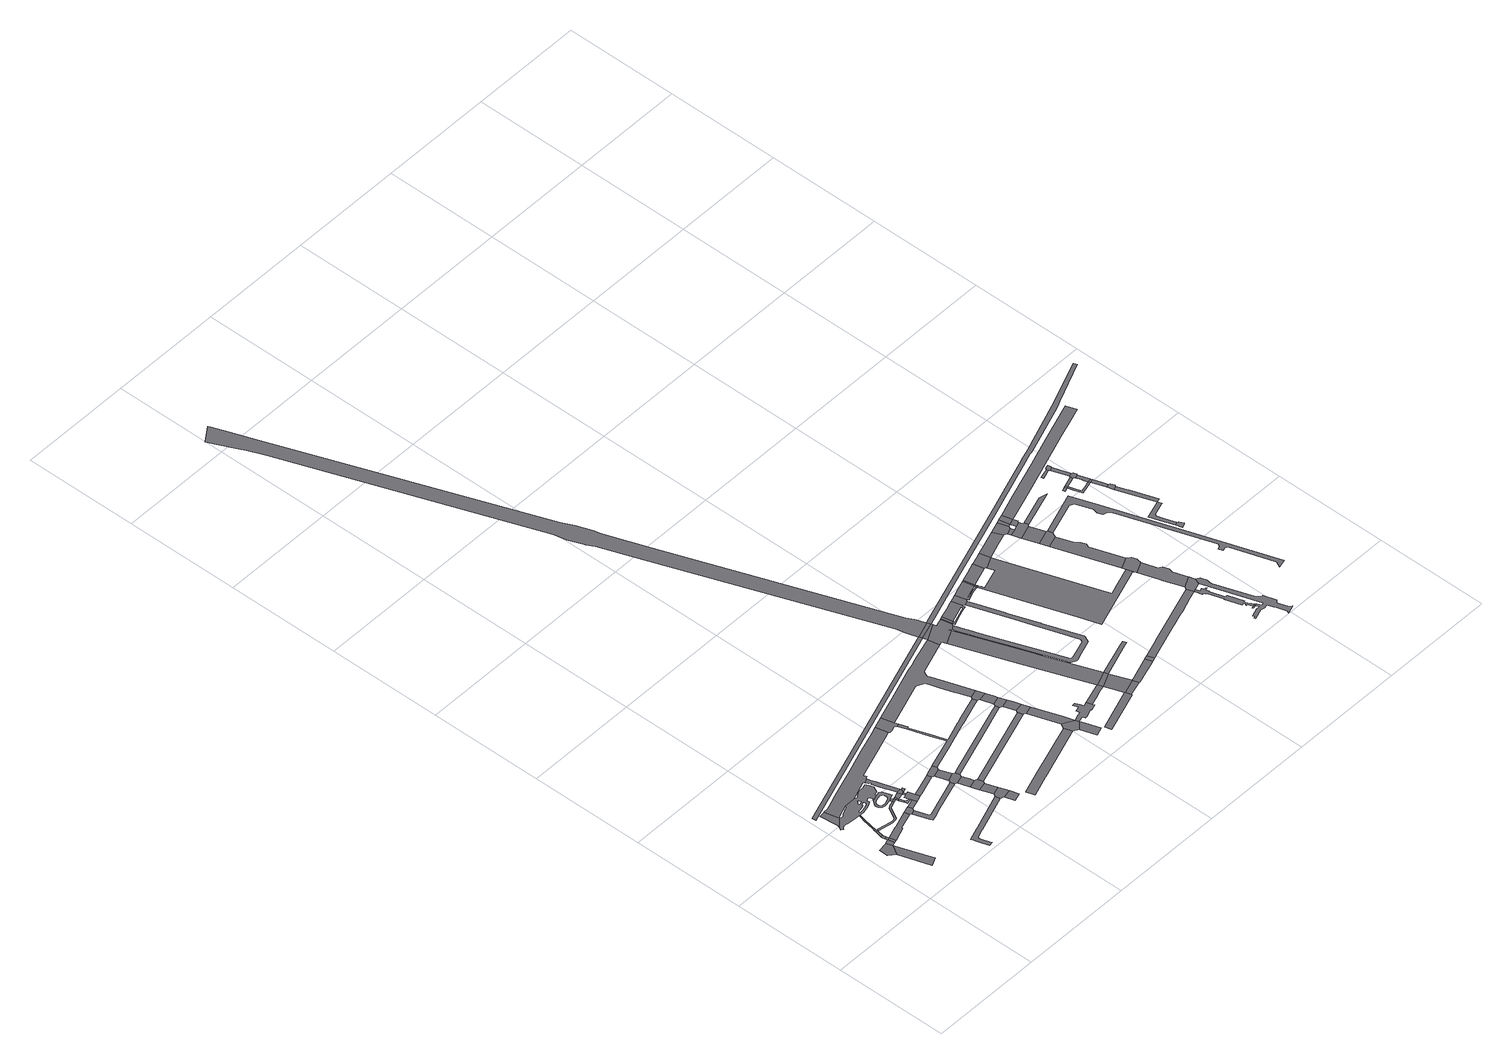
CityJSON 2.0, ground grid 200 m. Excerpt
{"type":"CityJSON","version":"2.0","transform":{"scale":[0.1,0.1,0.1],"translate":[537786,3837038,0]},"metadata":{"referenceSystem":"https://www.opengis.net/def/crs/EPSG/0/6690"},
"CityObjects":{
"road1":{"type":"Road","geometry":[{"type":"MultiSurface","lod":"1","boundaries":[[[0,1,2,3,4,5,6,7]]]}]},
"road2":{"type":"Road","attributes":{"RoadStructureAttribute.sectionType":"1"},"geometry":[{"type":"MultiSurface","lod":"1","boundaries":[[[8,7,6,9,10]]]}]},
"road3":{"type":"Road","geometry":[{"type":"MultiSurface","lod":"1","boundaries":[[[11,12,0,7,13]]]}]},
"road4":{"type":"Road","geometry":[{"type":"MultiSurface","lod":"1","boundaries":[[[14,11,13,15]]]}]},
"road5":{"type":"Road","attributes":{"RoadStructureAttribute.sectionType":"1"},"geometry":[{"type":"MultiSurface","lod":"1","boundaries":[[[16,17,11,14]]]}]},
"road6":{"type":"Road","geometry":[{"type":"MultiSurface","lod":"1","boundaries":[[[18,19,17,16,20]]]}]},
"road7":{"type":"Road","geometry":[{"type":"MultiSurface","lod":"1","boundaries":[[[21,22,23,24,25,26,27,28]]]}]},
"road8":{"type":"Road","attributes":{"RoadStructureAttribute.sectionType":"1"},"geometry":[{"type":"MultiSurface","lod":"1","boundaries":[[[29,30,18,20,31,32]]]}]},
"road9":{"type":"Road","geometry":[{"type":"MultiSurface","lod":"1","boundaries":[[[33,29,32,34,35,36]]]}]},
"road10":{"type":"Road","attributes":{"RoadStructureAttribute.sectionType":"1"},"geometry":[{"type":"MultiSurface","lod":"1","boundaries":[[[37,38,39,40,41,42,36,35,43,44,45,46,47,48]]]}]},
"road11":{"type":"Road","attributes":{"RoadStructureAttribute.sectionType":"1"},"geometry":[{"type":"MultiSurface","lod":"1","boundaries":[[[49,50,51,14,15,52,53,54]]]}]},
"road12":{"type":"Road","geometry":[{"type":"MultiSurface","lod":"1","boundaries":[[[55,56,57,58,59,60,61,62,63,64,65,66,67,68,69,70,71,72,73,74,75,76,77,78,79,80,81,82,83,84,85,86,87,88,89,90,91,92,93,94,95,96,97,98,99,100,101,102,103,104,105,27,26,106,107,108,109,110,111,112,113,114,115,116,37,48,117,118,119,120,121,122,123,124,125,126,127,128,129,130],[131,132,133,134,135,136,137,138,139,140,141],[142,143,144,145,146,147,148,149,150,151,152,153,154,155,156,157,158,159,160,161]]]}]},
"road13":{"type":"Road","attributes":{"RoadStructureAttribute.sectionType":"1"},"geometry":[{"type":"MultiSurface","lod":"1","boundaries":[[[162,163,164,165,166,167,168,169,170,171,172,173,174,34,32,175,176,177,178,179,180,181,182,183,184,185,186]]]}]},
"road14":{"type":"Road","geometry":[{"type":"MultiSurface","lod":"1","boundaries":[[[187,49,54,188,189,190]]]}]},
"road15":{"type":"Road","attributes":{"RoadStructureAttribute.sectionType":"1"},"geometry":[{"type":"MultiSurface","lod":"1","boundaries":[[[191,192,59,58,193,194,195,196,197,198,199,200,201,202,203,204,205,206,207,208,209,210,211,212,213],[214,215,216,217,218,219,220,221,222,223,224,225,226,227,228,229,230,231,232,233,234,235,236,237]]]}]},
"road16":{"type":"Road","geometry":[{"type":"MultiSurface","lod":"1","boundaries":[[[238,210,209,239,240,162,241]]]}]},
"road17":{"type":"Road","geometry":[{"type":"MultiSurface","lod":"1","boundaries":[[[242,241,162,186,243]]]}]},
"road18":{"type":"Road","geometry":[{"type":"MultiSurface","lod":"1","boundaries":[[[244,242,243,245,246]]]}]},
"road19":{"type":"Road","attributes":{"RoadStructureAttribute.sectionType":"1"},"geometry":[{"type":"MultiSurface","lod":"1","boundaries":[[[247,248,249,246,245,250,251,252,253]]]}]},
"road20":{"type":"Road","attributes":{"RoadStructureAttribute.sectionType":"1"},"geometry":[{"type":"MultiSurface","lod":"1","boundaries":[[[254,255,187,190,256]]]}]},
"road21":{"type":"Road","attributes":{"RoadStructureAttribute.sectionType":"1"},"geometry":[{"type":"MultiSurface","lod":"1","boundaries":[[[257,253,252,258,259,260]]]}]},
"road22":{"type":"Road","attributes":{"RoadStructureAttribute.sectionType":"1"},"geometry":[{"type":"MultiSurface","lod":"1","boundaries":[[[261,262,244,246,263,264,265]]]}]},
"road23":{"type":"Road","geometry":[{"type":"MultiSurface","lod":"1","boundaries":[[[266,267,268,269,270,271,272,273,274,275,276,260,259,254,256,277,278,279]]]}]},
"road24":{"type":"Road","attributes":{"RoadStructureAttribute.sectionType":"1"},"geometry":[{"type":"MultiSurface","lod":"1","boundaries":[[[280,281,282,265,283,284,270,269]]]}]},
"road25":{"type":"Road","attributes":{"RoadStructureAttribute.sectionType":"1"},"geometry":[{"type":"MultiSurface","lod":"1","boundaries":[[[285,286,287,288,289,290,291,292,293,294,295,296,297,298,299,300]]]}]},
"road26":{"type":"Road","geometry":[{"type":"MultiSurface","lod":"1","boundaries":[[[301,261,265,282,302,303]]]}]},
"road27":{"type":"Road","geometry":[{"type":"MultiSurface","lod":"1","boundaries":[[[304,305,306,307,308,309,310,311,312,313,314,315,316,317,301,303]]]}]},
"road28":{"type":"Road","attributes":{"RoadStructureAttribute.sectionType":"1"},"geometry":[{"type":"MultiSurface","lod":"1","boundaries":[[[318,319,320,321,189,188,322,323,324,325,326,327]]]}]},
"road29":{"type":"Road","geometry":[{"type":"MultiSurface","lod":"1","boundaries":[[[328,329,330,302,282]]]}]},
"road30":{"type":"Road","geometry":[{"type":"MultiSurface","lod":"1","boundaries":[[[331,332,333,334,335,336,337,338,339,340,341,21,28,342,343,92,91,344,345,346,347,348,308,307,349,350,351,352,353]]]}]},
"road31":{"type":"Road","attributes":{"RoadStructureAttribute.sectionType":"1"},"geometry":[{"type":"MultiSurface","lod":"1","boundaries":[[[354,355,279,278,356,357]]]}]},
"road32":{"type":"Road","geometry":[{"type":"MultiSurface","lod":"1","boundaries":[[[358,359,360,354,357,361,362,363,364,365]]]}]},
"road33":{"type":"Road","attributes":{"RoadStructureAttribute.sectionType":"1"},"geometry":[{"type":"MultiSurface","lod":"1","boundaries":[[[366,363,362,367,368,369,370]]]}]},
"road34":{"type":"Road","geometry":[{"type":"MultiSurface","lod":"1","boundaries":[[[371,372,370,369,373,374,327,326,375,376,377,378,379,380,381]]]}]},
"road35":{"type":"Road","attributes":{"RoadStructureAttribute.sectionType":"1"},"geometry":[{"type":"MultiSurface","lod":"1","boundaries":[[[382,377,376,383,384]]]}]},
"road36":{"type":"Road","geometry":[{"type":"MultiSurface","lod":"1","boundaries":[[[385,386,387,285,300,388,389]]]}]},
"road37":{"type":"Road","attributes":{"RoadStructureAttribute.sectionType":"1"},"geometry":[{"type":"MultiSurface","lod":"1","boundaries":[[[390,391,386,385]]]}]},
"road38":{"type":"Road","geometry":[{"type":"MultiSurface","lod":"1","boundaries":[[[392,384,383,393,391,390,394,395,396]]]}]},
"road39":{"type":"Road","attributes":{"RoadStructureAttribute.sectionType":"1"},"geometry":[{"type":"MultiSurface","lod":"1","boundaries":[[[389,388,397,398]]]}]},
"road40":{"type":"Road","attributes":{"RoadStructureAttribute.sectionType":"1"},"geometry":[{"type":"MultiSurface","lod":"1","boundaries":[[[399,400,401,402,403,404,405]]]}]},
"road41":{"type":"Road","geometry":[{"type":"MultiSurface","lod":"1","boundaries":[[[406,331,353,407,408,409,410,411,412,413,414,415,416,417,418,419,420]]]}]},
"road42":{"type":"Road","attributes":{"RoadStructureAttribute.sectionType":"1"},"geometry":[{"type":"MultiSurface","lod":"1","boundaries":[[[421,422,423,424,381,380,425,426,427]]]}]},
"road43":{"type":"Road","attributes":{"RoadStructureAttribute.sectionType":"1"},"geometry":[{"type":"MultiSurface","lod":"1","boundaries":[[[428,396,395,429,430]]]}]},
"road44":{"type":"Road","attributes":{"RoadStructureAttribute.sectionType":"1"},"geometry":[{"type":"MultiSurface","lod":"1","boundaries":[[[431,432,433,434,435,436,437]]]}]},
"road45":{"type":"Road","attributes":{"RoadStructureAttribute.sectionType":"1"},"geometry":[{"type":"MultiSurface","lod":"1","boundaries":[[[438,439,440,441,442,443,444,445,419,418,446,447,448,449,358,365,450,451,452,453,454,455,456,457,458]]]}]},
"road46":{"type":"Road","attributes":{"RoadStructureAttribute.sectionType":"1"},"geometry":[{"type":"MultiSurface","lod":"1","boundaries":[[[459,460,461,462,463,464,465,466,467,468,406,420,469,470,471,472,473,474,475,476,477,478,479,480,481,482,483,484,485,486,487]]]}]},
"road47":{"type":"Road","geometry":[{"type":"MultiSurface","lod":"1","boundaries":[[[479,478,458,457,488,489]]]}]},
"road48":{"type":"Road","attributes":{"RoadStructureAttribute.sectionType":"1"},"geometry":[{"type":"MultiSurface","lod":"1","boundaries":[[[490,491,489,488,492,493,494,495,496,497]]]}]},
"road49":{"type":"Road","geometry":[{"type":"MultiSurface","lod":"1","boundaries":[[[498,497,496,499,421,427,500,501,502]]]}]},
"road50":{"type":"Road","geometry":[{"type":"MultiSurface","lod":"1","boundaries":[[[503,504,505,506,507,428,430,508,509,510]]]}]},
"road51":{"type":"Road","geometry":[{"type":"MultiSurface","lod":"1","boundaries":[[[511,431,437,512,513,514]]]}]},
"road52":{"type":"Road","attributes":{"RoadStructureAttribute.sectionType":"1"},"geometry":[{"type":"MultiSurface","lod":"1","boundaries":[[[515,516,502,501,517,518,519,506,505]]]}]},
"road53":{"type":"Road","attributes":{"RoadStructureAttribute.sectionType":"1"},"geometry":[{"type":"MultiSurface","lod":"1","boundaries":[[[520,510,509,511,514]]]}]},
"road54":{"type":"Road","attributes":{"RoadStructureAttribute.sectionType":"1"},"geometry":[{"type":"MultiSurface","lod":"1","boundaries":[[[521,513,512,522,523]]]}]},
"road55":{"type":"Road","geometry":[{"type":"MultiSurface","lod":"1","boundaries":[[[524,525,526,527,528,529,530,531,532,533,514,513,534,535,536,537,538,539,540,541,542]]]}]},
"road56":{"type":"Road","attributes":{"function":"1","RoadStructureAttribute.sectionType":"7"},"geometry":[{"type":"MultiSurface","lod":"1","boundaries":[[[543,544,545,546,547,548,549,550,551,552,553,554,555,556,557,558,559,560,561,562,563,564,565,566,567,568,569,570,571,572,573,574,575,576,399,577]]]}]},
"road57":{"type":"Road","attributes":{"RoadStructureAttribute.sectionType":"1"},"geometry":[{"type":"MultiSurface","lod":"1","boundaries":[[[578,579,580,581,582,583,584]]]}]},
"road58":{"type":"Road","attributes":{"RoadStructureAttribute.sectionType":"1"},"geometry":[{"type":"MultiSurface","lod":"1","boundaries":[[[585,542,541,586,587,588]]]}]},
"road59":{"type":"Road","attributes":{"function":"1","RoadStructureAttribute.sectionType":"7"},"geometry":[{"type":"MultiSurface","lod":"1","boundaries":[[[589,590,405,591,592,593]]]}]},
"road60":{"type":"Road","geometry":[{"type":"MultiSurface","lod":"1","boundaries":[[[577,399,405,590,594]]]}]},
"road61":{"type":"Road","geometry":[{"type":"MultiSurface","lod":"1","boundaries":[[[595,596,597,598,599,593,592,600,601,459,487,602,603,604,605,606,607,608,609,610,611,612]]]}]},
"road62":{"type":"Road","attributes":{"function":"1","RoadStructureAttribute.sectionType":"7"},"geometry":[{"type":"MultiSurface","lod":"1","boundaries":[[[613,614,615,616,617,618,605,604,619,620,585,621]]]}]},
"road63":{"type":"Road","geometry":[{"type":"MultiSurface","lod":"1","boundaries":[[[621,585,588,622]]]}]},
"road64":{"type":"Road","attributes":{"function":"1","RoadStructureAttribute.sectionType":"7"},"geometry":[{"type":"MultiSurface","lod":"1","boundaries":[[[623,624,622,588,625,578,626]]]}]},
"road65":{"type":"Road","geometry":[{"type":"MultiSurface","lod":"1","boundaries":[[[626,578,584,627,628]]]}]},
"road66":{"type":"Road","geometry":[{"type":"MultiSurface","lod":"1","boundaries":[[[629,612,611,630]]]}]},
"road67":{"type":"Road","geometry":[{"type":"MultiSurface","lod":"1","boundaries":[[[631,632,629,630,633]]]}]},
"road68":{"type":"Road","attributes":{"RoadStructureAttribute.sectionType":"1"},"geometry":[{"type":"MultiSurface","lod":"1","boundaries":[[[630,634,635,636,637,638,639,640,641,642,643,644,645,631,633],[646,647,648,649,650,651,652,633]]]}]},
"road69":{"type":"Road","attributes":{"RoadStructureAttribute.sectionType":"1"},"geometry":[{"type":"MultiSurface","lod":"1","boundaries":[[[653,654,655,656,657,658,659,660,661,662,663,664,665,666,667,668,669,670,671,672,673,674,675,676,677,678,679,680,681,682,683,684,685,686,687,688,689,690,691,692,693,694,695,696,697,698,699,700,701,702,703,704,705,610,609]]]}]},
"road70":{"type":"Road","attributes":{"RoadStructureAttribute.sectionType":"1"},"geometry":[{"type":"MultiSurface","lod":"1","boundaries":[[[706,707,708,709,626,628,710,711,712,713,714,715,716,717,718,719,720]]]}]},
"road71":{"type":"Road","attributes":{"RoadStructureAttribute.sectionType":"1"},"geometry":[{"type":"MultiSurface","lod":"1","boundaries":[[[721,722,723,724,725,621,622]]]}]},
"road72":{"type":"Road","geometry":[{"type":"MultiSurface","lod":"1","boundaries":[[[726,642,641,727,690,689,728]]]}]},
"road73":{"type":"Road","geometry":[{"type":"MultiSurface","lod":"1","boundaries":[[[729,706,720,730]]]}]},
"road74":{"type":"Road","attributes":{"RoadStructureAttribute.sectionType":"1"},"geometry":[{"type":"MultiSurface","lod":"1","boundaries":[[[731,732,726,728,733,734,735,736,737,738,739,740,741,742,743,744,745,746,747,748]]]}]},
"road75":{"type":"Road","geometry":[{"type":"MultiSurface","lod":"1","boundaries":[[[749,741,740,750]]]}]},
"road76":{"type":"Road","geometry":[{"type":"MultiSurface","lod":"1","boundaries":[[[751,752,748,741,749]]]}]},
"road77":{"type":"Road","geometry":[{"type":"MultiSurface","lod":"1","boundaries":[[[753,754,731,748,752]]]}]},
"road78":{"type":"Road","attributes":{"RoadStructureAttribute.sectionType":"1"},"geometry":[{"type":"MultiSurface","lod":"1","boundaries":[[[755,756,753,752,757]]]}]},
"road79":{"type":"Road","attributes":{"RoadStructureAttribute.sectionType":"1"},"geometry":[{"type":"MultiSurface","lod":"1","boundaries":[[[758,759,760,729,730,761,762,763,764,765,766,767,768]]]}]},
"road80":{"type":"Road","geometry":[{"type":"MultiSurface","lod":"1","boundaries":[[[769,770,771,755,757,772,773,774]]]}]},
"road81":{"type":"Road","attributes":{"RoadStructureAttribute.sectionType":"1"},"geometry":[{"type":"MultiSurface","lod":"1","boundaries":[[[775,776,777,778,774,773,779,780,781,750,740,782,783,784,785,786,787,788]]]}]},
"road82":{"type":"Road","attributes":{"RoadStructureAttribute.sectionType":"1"},"geometry":[{"type":"MultiSurface","lod":"1","boundaries":[[[789,769,774,790,791,792]]]}]},
"road83":{"type":"Road","geometry":[{"type":"MultiSurface","lod":"1","boundaries":[[[793,789,792,794,795,796,797]]]}]},
"road84":{"type":"Road","attributes":{"RoadStructureAttribute.sectionType":"1"},"geometry":[{"type":"MultiSurface","lod":"1","boundaries":[[[795,794,798,799]]]}]},
"road85":{"type":"Road","attributes":{"RoadStructureAttribute.sectionType":"1"},"geometry":[{"type":"MultiSurface","lod":"1","boundaries":[[[800,801,802,803,804,805,806,807,808,809,810,811,812,813,814,768,815,816,817,818,819,820,821,822,823,824,825,826,827,828,829]]]}]},
"road86":{"type":"Road","attributes":{"RoadStructureAttribute.sectionType":"1"},"geometry":[{"type":"MultiSurface","lod":"1","boundaries":[[[830,831,832,833]]]}]},
"road87":{"type":"Road","geometry":[{"type":"MultiSurface","lod":"1","boundaries":[[[833,832,834,835,836,837]]]}]},
"road88":{"type":"Road","attributes":{"RoadStructureAttribute.sectionType":"1"},"geometry":[{"type":"MultiSurface","lod":"1","boundaries":[[[838,839,840,841,842,835,834,843,844]]]}]},
"road89":{"type":"Road","geometry":[{"type":"MultiSurface","lod":"1","boundaries":[[[845,846,847,799,798,831,830,848,849,850,851,852]]]}]},
"road90":{"type":"Road","geometry":[{"type":"MultiSurface","lod":"1","boundaries":[[[828,853,854,855,856,857]]]}]},
"road91":{"type":"Road","attributes":{"RoadStructureAttribute.sectionType":"1"},"geometry":[{"type":"MultiSurface","lod":"1","boundaries":[[[858,793,797,859,860]]]}]},
"road92":{"type":"Road","geometry":[{"type":"MultiSurface","lod":"1","boundaries":[[[861,862,863,864,844,843,788,787,865,866,867]]]}]},
"road93":{"type":"Road","geometry":[{"type":"MultiSurface","lod":"1","boundaries":[[[868,869,870,871,872,758,768,814,873,874,875,876]]]}]},
"road94":{"type":"Road","attributes":{"RoadStructureAttribute.sectionType":"1"},"geometry":[{"type":"MultiSurface","lod":"1","boundaries":[[[877,878,879,880,881,867,866,882,883,870,869]]]}]},
"road95":{"type":"Road","geometry":[{"type":"MultiSurface","lod":"1","boundaries":[[[829,828,857,884]]]}]},
"road96":{"type":"Road","attributes":{"RoadStructureAttribute.sectionType":"1"},"geometry":[{"type":"MultiSurface","lod":"1","boundaries":[[[885,886,887,860,847,846]]]}]},
"road97":{"type":"Road","geometry":[{"type":"MultiSurface","lod":"1","boundaries":[[[888,858,860,887]]]}]},
"road98":{"type":"Road","attributes":{"RoadStructureAttribute.sectionType":"1"},"geometry":[{"type":"MultiSurface","lod":"1","boundaries":[[[889,890,891,892,893,894,895,896,897,898,899,900,901,902,903,904,905,906,907,908,909,910,911,912,913,914,915,916,876,875,917,918,919,920,884,857]]]}]},
"road99":{"type":"Road","attributes":{"RoadStructureAttribute.sectionType":"1"},"geometry":[{"type":"MultiSurface","lod":"1","boundaries":[[[921,922,852,851]]]}]},
"road100":{"type":"Road","attributes":{"RoadStructureAttribute.sectionType":"1"},"geometry":[{"type":"MultiSurface","lod":"1","boundaries":[[[923,924,925,926,927,928,929,930,931,932,933,934,577,594,935,936,937,938,939,940,941,942,943,944,945,946,947,948,949,950,951]]]}]},
"road101":{"type":"Road","attributes":{"RoadStructureAttribute.sectionType":"1"},"geometry":[{"type":"MultiSurface","lod":"1","boundaries":[[[952,953,954,955,956,957,958,959,960,961,962,963,964,965,966,967,968,969,970,971,972,973,974,975,837,836]]]}]},
"road102":{"type":"Road","geometry":[{"type":"MultiSurface","lod":"1","boundaries":[[[976,977,978,979]]]}]},
"road103":{"type":"Road","geometry":[{"type":"MultiSurface","lod":"1","boundaries":[[[980,976,979,981]]]}]},
"road104":{"type":"Road","geometry":[{"type":"MultiSurface","lod":"1","boundaries":[[[982,983,984,985,986,987]]]}]},
"road105":{"type":"Road","attributes":{"RoadStructureAttribute.sectionType":"1"},"geometry":[{"type":"MultiSurface","lod":"1","boundaries":[[[988,989,990,991,983,982,992,993,994,995,996]]]}]},
"road106":{"type":"Road","attributes":{"RoadStructureAttribute.sectionType":"1"},"geometry":[{"type":"MultiSurface","lod":"1","boundaries":[[[997,998,999,1000,1001,981,979,1002,1003,1004,1005,1006,1007,1008]]]}]},
"road107":{"type":"Road","attributes":{"RoadStructureAttribute.sectionType":"1"},"geometry":[{"type":"MultiSurface","lod":"1","boundaries":[[[1009,1010,1011,980,981,1012,1013,1014]]]}]},
"road108":{"type":"Road","geometry":[{"type":"MultiSurface","lod":"1","boundaries":[[[1015,1016,1017,1018,1019,1020,1021,1022,1023]]]}]},
"road109":{"type":"Road","geometry":[{"type":"MultiSurface","lod":"1","boundaries":[[[1024,1025,1026,1015,1023,1027,1028,1029,1030,1031,1032]]]}]},
"road110":{"type":"Road","attributes":{"RoadStructureAttribute.sectionType":"1"},"geometry":[{"type":"MultiSurface","lod":"1","boundaries":[[[1029,1028,1033,1034]]]}]},
"road111":{"type":"Road","geometry":[{"type":"MultiSurface","lod":"1","boundaries":[[[1034,1033,1009,1014,1035,1036,1037,1038,1039]]]}]},
"road112":{"type":"Road","attributes":{"RoadStructureAttribute.sectionType":"1"},"geometry":[{"type":"MultiSurface","lod":"1","boundaries":[[[1040,1041,1037,1036,1042,1043,1008,1044]]]}]},
"road113":{"type":"Road","geometry":[{"type":"MultiSurface","lod":"1","boundaries":[[[1044,1008,1007,1045]]]}]},
"road114":{"type":"Road","attributes":{"RoadStructureAttribute.sectionType":"1"},"geometry":[{"type":"MultiSurface","lod":"1","boundaries":[[[1046,1045,1007,1047,1048,1049]]]}]},
"road115":{"type":"Road","geometry":[{"type":"MultiSurface","lod":"1","boundaries":[[[1049,1048,1050,1051,1052,1053]]]}]},
"road116":{"type":"Road","attributes":{"RoadStructureAttribute.sectionType":"1"},"geometry":[{"type":"MultiSurface","lod":"1","boundaries":[[[1054,1055,1056,1057,1058,1059,1060,888,887,1061,1062,1063,1064,1065,1066]]]}]},
"road117":{"type":"Road","attributes":{"RoadStructureAttribute.sectionType":"1"},"geometry":[{"type":"MultiSurface","lod":"1","boundaries":[[[1067,1068,1069,1051,1050,988,1070]]]}]}
},
"vertices":[
[431,1256,0],[427,1255,0],[406,1251,0],[256,1219,0],[251,1069,0],[254,1067,0],[360,983,0],[463,1147,0],
[495,1054,0],[545,439,0],[681,506,0],
[504,1281,0],[468,1269,0],[530,1170,0],
[549,1296,0],[575,1186,0],
[535,1344,0],[489,1324,0],
[483,1404,0],[479,1384,0],[519,1397,0],
[303,2365,0],[240,2357,0],[204,2352,0],[229,2071,0],[235,2031,0],[228,1999,0],[366,2118,0],[359,2126,0],
[506,1519,0],[494,1458,0],[541,1502,0],[543,1512,0],
[512,1551,0],[550,1545,0],[536,1548,0],[517,1550,0],
[596,1929,0],[589,1896,0],[567,1792,0],[549,1711,0],[547,1702,0],[528,1604,0],[560,1669,0],[568,1713,0],[579,1774,0],[599,1864,0],[610,1910,0],[614,1927,0],
[1087,1477,0],[796,1379,0],[766,1370,0],[824,1271,0],[817,1293,0],[1114,1397,0],
[940,2072,0],[971,2083,0],[991,2024,0],[999,1997,0],[1089,2031,0],[1081,2054,0],[1140,2072,0],[1142,2072,0],[1191,2173,0],[1171,2228,0],[1163,2245,0],[1145,2285,0],[1140,2290,0],[1132,2293,0],[1127,2295,0],[1112,2295,0],[1061,2273,0],[1038,2276,0],[1026,2277,0],[1016,2277,0],[1004,2275,0],[993,2274,0],[982,2271,0],[971,2268,0],[964,2265,0],[952,2260,0],[942,2255,0],[928,2248,0],[908,2236,0],[893,2225,0],[887,2222,0],[869,2207,0],[847,2212,0],[842,2213,0],[825,2217,0],[809,2220,0],[799,2222,0],[602,2216,0],[603,2214,0],[605,2210,0],[602,2193,0],[587,2179,0],[556,2169,0],[524,2157,0],[489,2144,0],[460,2126,0],[442,2110,0],[427,2100,0],[407,2097,0],[395,2099,0],[374,2109,0],[213,1966,0],[196,1938,0],[226,1912,0],[242,1929,0],[277,1952,0],[307,1960,0],[325,1960,0],[340,1957,0],[352,1955,0],[526,1933,0],[577,1930,0],[634,1926,0],[647,1925,0],[691,1930,0],[734,1937,0],[739,1938,0],[786,1950,0],[815,1962,0],[816,1963,0],[860,1980,0],[894,1995,0],[908,2023,0],[906,2045,0],[909,2059,0],[914,2062,0],[772,2105,0],[780,2113,0],[816,2153,0],[818,2148,0],[832,2109,0],[834,2102,0],[822,2098,0],[786,2084,0],[782,2082,0],[778,2092,0],[774,2102,0],[737,2005,0],[771,2013,0],[794,2029,0],[795,2046,0],[846,2066,0],[855,2039,0],[843,2011,0],[800,1994,0],[768,1983,0],[755,1980,0],[730,1975,0],[718,1973,0],[697,1969,0],[681,1967,0],[660,1966,0],[654,1967,0],[654,1979,0],[668,1991,0],[689,1995,0],[734,2005,0],
[1143,1763,0],[1083,1740,0],[1048,1727,0],[1040,1724,0],[1027,1716,0],[1016,1709,0],[998,1684,0],[990,1669,0],[898,1508,0],[893,1503,0],[860,1490,0],[815,1490,0],[579,1538,0],[550,1511,0],[813,1462,0],[841,1463,0],[865,1465,0],[885,1470,0],[908,1481,0],[918,1491,0],[1021,1669,0],[1036,1689,0],[1053,1700,0],[1085,1711,0],[1150,1735,0],
[1206,1517,0],[1145,1379,0],[1214,1403,0],[1231,1441,0],
[1152,2040,0],[1098,2023,0],[991,1996,0],[978,1991,0],[963,1974,0],[931,1937,0],[927,1931,0],[918,1915,0],[911,1892,0],[912,1859,0],[920,1833,0],[929,1819,0],[936,1809,0],[957,1795,0],[986,1784,0],[1009,1781,0],[1042,1780,0],[1123,1805,0],[1132,1804,0],[1173,1829,0],[1243,1851,0],[1190,2014,0],[1158,2036,0],[986,1820,0],[966,1835,0],[963,1839,0],[954,1852,0],[951,1874,0],[952,1892,0],[961,1916,0],[965,1920,0],[981,1936,0],[997,1944,0],[1004,1948,0],[1065,1968,0],[1098,1973,0],[1111,1970,0],[1118,1969,0],[1140,1957,0],[1155,1935,0],[1160,1909,0],[1157,1887,0],[1145,1865,0],[1129,1850,0],[1115,1845,0],[1040,1817,0],[1010,1817,0],
[1188,1787,0],[1137,1794,0],[1142,1779,0],[1190,1781,0],
[1194,1782,0],[1203,1754,0],
[1229,1794,0],[1218,1710,0],[1245,1724,0],
[1270,1651,0],[1267,1660,0],[1255,1696,0],[1221,1699,0],[1242,1640,0],[1247,1626,0],[1276,1634,0],
[1365,1571,0],[1221,1522,0],[1391,1495,0],
[1321,1612,0],[1267,1567,0],[1357,1595,0],[1344,1622,0],
[1330,1829,0],[1268,1808,0],[1261,1729,0],[1292,1738,0],[1355,1758,0],
[1451,1703,0],[1448,1711,0],[1443,1728,0],[1410,1718,0],[1373,1705,0],[1363,1700,0],[1357,1698,0],[1346,1694,0],[1321,1685,0],[1330,1660,0],[1333,1651,0],[1408,1501,0],[1508,1535,0],[1482,1611,0],
[1407,1727,0],[1392,1760,0],[1390,1773,0],[1358,1750,0],[1370,1714,0],
[2230,695,0],[1578,465,0],[1548,454,0],[1323,375,0],[1335,337,0],[1348,299,0],[1362,253,0],[1418,84,0],[1480,94,0],[1477,103,0],[1420,276,0],[1427,307,0],[1433,328,0],[1574,379,0],[1580,380,0],[2253,619,0],
[1337,1844,0],[1418,1832,0],[1413,1836,0],
[1323,2110,0],[1284,2229,0],[1261,2299,0],[1241,2359,0],[1169,2323,0],[1190,2276,0],[1202,2281,0],[1218,2241,0],[1203,2236,0],[1204,2228,0],[1220,2181,0],[1253,2089,0],[1322,1893,0],[1332,1870,0],
[1327,1159,0],[1322,1161,0],[1295,1176,0],[1290,1179,0],[1241,1098,0],[1255,1058,0],[1323,1081,0],[1501,1141,0],[2029,1321,0],[2007,1389,0],
[1465,1799,0],[1452,1843,0],[1430,1835,0],
[2127,2979,0],[2071,2959,0],[1993,2932,0],[1623,2803,0],[1209,2659,0],[785,2513,0],[697,2483,0],[660,2470,0],[449,2395,0],[394,2376,0],[313,2366,0],[522,2188,0],[588,2211,0],[805,2224,0],[853,2242,0],[1142,2350,0],[1152,2343,0],[1162,2335,0],[1250,2379,0],[1279,2392,0],[1260,2445,0],[2064,2725,0],[2178,2764,0],
[1887,1749,0],[1847,1735,0],[1550,1549,0],[1913,1673,0],
[2086,1816,0],[1985,1782,0],[1953,1771,0],[1944,1658,0],[1949,1655,0],[2091,1703,0],[2110,1738,0],[2112,1741,0],
[2105,1661,0],[1962,1618,0],[2000,1506,0],[2024,1436,0],[2163,1491,0],
[2202,1468,0],[2172,1486,0],[2026,1429,0],[2009,1390,0],[2031,1320,0],[2069,1301,0],[2210,1355,0],[2228,1397,0],[2227,1398,0],[2228,1398,0],[2203,1469,0],
[2250,1236,0],[2136,1105,0],[2277,1154,0],
[2403,789,0],[2260,740,0],[2233,696,0],[2310,593,0],[2458,629,0],
[2331,997,0],[2185,960,0],
[2322,1131,0],[2167,1014,0],[2351,1041,0],[2352,1042,0],[2324,1130,0],
[2369,422,0],[2512,470,0],
[3962,3755,0],[93,2412,0],[89,2411,0],[104,2345,0],[111,2347,0],[115,2349,0],[3986,3694,0],
[2333,3050,0],[2184,2755,0],[2191,2749,0],[2198,2746,0],[2206,2745,0],[2219,2745,0],[2231,2747,0],[2307,2773,0],[2323,2772,0],[2339,2767,0],[2351,2762,0],[2359,2755,0],[2364,2749,0],[2407,2771,0],[2385,2836,0],
[3641,1958,0],[3501,1910,0],[3022,1747,0],[2269,1491,0],[3256,1749,0],[3325,1772,0],[3662,1889,0],
[3757,1617,0],[3443,1412,0],[3788,1529,0],
[3964,892,0],[2982,556,0],[2600,426,0],[2649,284,0],[3018,410,0],[3031,414,0],[4012,748,0],
[3134,2173,0],[3025,2136,0],[3012,2132,0],[2691,2022,0],[2650,2008,0],[2571,2242,0],[2443,2618,0],[2459,2623,0],[2413,2608,0],[2538,2242,0],[2620,1998,0],[2098,1821,0],[2124,1745,0],[2560,1894,0],[2634,1919,0],[2716,1947,0],[3002,2044,0],[3051,2060,0],[3411,2183,0],[3550,2230,0],[3524,2306,0],
[4003,3612,0],[3909,3581,0],[3818,3553,0],[3668,3506,0],[3547,3469,0],[3467,3443,0],[3339,3401,0],[3045,3298,0],[2746,3195,0],[2349,3055,0],[2512,2880,0],[3168,3107,0],[3188,3098,0],[3303,3045,0],[3326,2975,0],[3364,2865,0],[3379,2819,0],[3456,2593,0],[3480,2523,0],[3541,2342,0],[3684,2391,0],[3521,2867,0],[3453,3068,0],[3439,3110,0],[3433,3126,0],[3466,3190,0],[3481,3218,0],[3988,3393,0],[4046,3413,0],
[3588,2212,0],[3737,2237,0],
[3782,2104,0],[3738,2236,0],[3596,2189,0],[3619,2120,0],[3645,2043,0],[3653,2021,0],[3660,2000,0],[3801,2048,0],
[3812,2018,0],[3644,1959,0],[3665,1887,0],[3705,1865,0],[3847,1913,0],
[3963,1580,0],[3936,1658,0],[3926,1686,0],[3776,1661,0],[3757,1618,0],[3789,1530,0],[3829,1505,0],[3972,1553,0],
[4007,980,0],[4101,703,0],[4225,810,0],[4202,876,0],
[3901,1755,0],[3880,1819,0],[3740,1765,0],[3744,1754,0],[3765,1691,0],
[4141,1057,0],
[4252,732,0],[4194,430,0],[4338,479,0],
[4515,976,0],[4491,1041,0],[4465,1114,0],[4413,1106,0],[4433,1046,0],[4444,1017,0],[4358,989,0],[4376,932,0],[4315,911,0],[4297,912,0],[4321,842,0],[4340,788,0],[4351,791,0],[4369,795,0],[4523,847,0],[4526,837,0],[4630,870,0],[4618,908,0],[4588,1000,0],
[4262,3867,0],[4217,3990,0],[4190,4045,0],[4130,4165,0],[2733,7936,0],[2461,8672,0],[2449,8720,0],[2422,8826,0],[2327,9090,0],[2308,9128,0],[2225,9299,0],[556,13751,0],[388,14200,0],[285,14473,0],[271,14511,0],[3,14324,0],[63,14197,0],[240,13823,0],[272,13748,0],[361,13539,0],[399,13450,0],[1973,9202,0],[1992,9122,0],[2026,8980,0],[2128,8713,0],[2135,8701,0],[2205,8572,0],[2474,7849,0],[3863,4119,0],[3889,4007,0],[3895,3981,0],[3918,3878,0],[3960,3762,0],[3963,3756,0],[4264,3863,0],
[5125,709,0],[5122,708,0],[4387,456,0],[4419,347,0],[5155,596,0],[5150,608,0],[5158,613,0],
[4970,1124,0],[4810,972,0],[4863,992,0],[5004,1033,0],
[4289,3792,0],[4287,3796,0],[4000,3653,0],[4013,3619,0],[4297,3768,0],
[4294,3799,0],
[4388,3734,0],[4333,3715,0],[4317,3710,0],[4311,3726,0],[4302,3753,0],[4015,3616,0],[4008,3614,0],[4060,3418,0],[4110,3435,0],[4140,3355,0],[4383,3487,0],[4371,3521,0],[4399,3509,0],[4399,3508,0],[4406,3488,0],[4475,3534,0],[4494,3569,0],[4450,3755,0],
[4982,1880,0],[4978,1879,0],[4887,2122,0],[4891,2124,0],[4839,2265,0],[4393,3461,0],[4546,2262,0],[4729,1772,0],[5228,1218,0],
[5252,1153,0],
[5382,804,0],[5381,809,0],[5122,716,0],[5385,797,0],
[5160,614,0],[5424,691,0],
[4463,3760,0],[4507,3573,0],
[4501,3772,0],[4482,3766,0],[4544,3586,0],
[4519,3529,0],[4609,3567,0],[4643,3580,0],[4706,3603,0],[4778,3626,0],[4893,3657,0],[4875,3702,0],[4883,3705,0],[4839,3890,0],[4801,3877,0],[4670,3831,0],[4565,3795,0],[4843,3691,0],[4850,3667,0],[4793,3651,0],[4725,3628,0],[4681,3613,0],[4646,3600,0],[4551,3561,0],
[4428,3426,0],[4455,3351,0],[4475,3292,0],[4498,3227,0],[4504,3210,0],[4572,3031,0],[4738,2584,0],[4827,2344,0],[4856,2266,0],[4904,2135,0],[4906,2129,0],[4946,2021,0],[4997,1886,0],[5035,1783,0],[5041,1767,0],[5049,1745,0],[5056,1727,0],[5067,1722,0],[5138,1689,0],[5155,1682,0],[5168,1687,0],[5298,1732,0],[5412,1770,0],[5536,1812,0],[5552,1817,0],[5573,1863,0],[5601,1920,0],[5605,1929,0],[5602,1939,0],[5378,2593,0],[5376,2600,0],[5373,2608,0],[5204,3104,0],[5190,3146,0],[5043,3574,0],[5006,3680,0],[4994,3714,0],[4922,3679,0],[5107,3142,0],[5178,2933,0],[5277,2640,0],[5382,2337,0],[5520,1933,0],[5504,1902,0],[5494,1883,0],[5328,1827,0],[5154,1769,0],[5119,1785,0],[4921,2319,0],[4739,2810,0],[4618,3134,0],[4555,3305,0],[4536,3360,0],
[5839,953,0],[5799,939,0],[5452,820,0],[5388,798,0],[5422,698,0],[5432,701,0],[5436,691,0],[5437,688,0],[5439,689,0],[5454,694,0],[5469,699,0],[5490,706,0],[5569,732,0],[5801,807,0],[5880,835,0],
[5800,1342,0],[5855,1362,0],[5919,1384,0],[5899,1445,0],[5795,1409,0],
[4961,3931,0],[4919,3689,0],[5012,3750,0],
[5909,978,0],[5950,859,0],
[5257,4035,0],[5099,3980,0],[5024,3754,0],[5037,3711,0],[5097,3737,0],[5144,3755,0],[5184,3770,0],[5226,3783,0],[5271,3793,0],[5316,3799,0],[5308,3814,0],[5271,3811,0],[5229,3801,0],[5176,3783,0],[5129,3765,0],[5072,3744,0],[5064,3768,0],[5301,3850,0],
[5339,3825,0],[5345,3810,0],
[5328,3854,0],[5326,3859,0],
[5282,4043,0],[5270,4039,0],
[5632,4166,0],[5442,4099,0],[5677,3982,0],
[7331,1462,0],[6241,1093,0],[6228,1089,0],[6051,893,0],[6517,1053,0],[6717,1121,0],[6837,1162,0],[6954,1201,0],[7225,1296,0],[7342,1335,0],[7372,1345,0],
[5862,4244,0],[5767,4212,0],[5645,4171,0],[5706,3971,0],[5710,3962,0],[5906,4060,0],
[6711,2283,0],[6539,2224,0],[6518,2281,0],[5919,4020,0],[5753,3836,0],[5379,3707,0],[5361,3764,0],[5319,3791,0],[5615,2915,0],[5834,2274,0],[5960,1911,0],[7041,2287,0],[7085,2302,0],[7052,2404,0],
[6311,4399,0],[6173,4153,0],[6283,4192,0],[6386,4227,0],
[6506,4468,0],[6439,4202,0],[6550,4245,0],[6549,4249,0],[6568,4291,0],
[6460,4143,0],[6572,4181,0],
[7748,552,0],[7725,584,0],[7699,651,0],[7724,659,0],[7634,928,0],[7604,923,0],[7519,1184,0],[7531,1189,0],[7516,1239,0],[7556,1249,0],[7545,1272,0],[7508,1259,0],[7495,1301,0],[7443,1283,0],[7415,1361,0],[7416,1216,0],[7436,1221,0],[7451,1178,0],[7469,1184,0],[7559,907,0],[7544,902,0],[7634,630,0],[7672,643,0],[7687,601,0],[7672,595,0],[7679,575,0],[7692,578,0],[7718,531,0],[7738,491,0],[7773,517,0],
[6766,4070,0],[6514,3984,0],[6602,3724,0],[6855,3810,0],
[6655,3568,0],[6862,3638,0],[6896,3716,0],[6881,3798,0],
[7214,2595,0],[7032,3131,0],[7056,3198,0],[7027,3284,0],[6959,3347,0],[7029,2472,0],[7226,2570,0],
[6744,4186,0],[6729,4235,0],[6649,4210,0],[6767,4080,0],[6769,4085,0],[6776,4090,0],[6797,4097,0],[6773,4171,0],
[7720,488,0],[7721,486,0],[7693,479,0],[7698,461,0],[7748,474,0],
[6572,4490,0],[6570,4292,0],[6615,4307,0],
[7313,2401,0],[7318,2429,0],[7290,2510,0],[7238,2556,0],[7091,2287,0],[7106,2240,0],[7303,2336,0],
[7550,1604,0],[7549,1607,0],[7356,1510,0],[7343,1485,0],[7340,1479,0],[7473,1380,0],[7524,1397,0],[7542,1407,0],[7580,1515,0],
[7462,1861,0],[7487,1934,0],[7451,2039,0],[7388,2073,0],[7318,2289,0],[7222,1893,0],[7243,1834,0],
[7785,494,0],
[6722,4255,0],[6745,4262,0],[6719,4343,0],
[6675,4526,0],
[7764,452,0],[7779,419,0],[7776,414,0],[7714,416,0],[7569,365,0],[7582,325,0],[7552,316,0],[7559,296,0],[7739,357,0],[7812,337,0],[7879,358,0],[7918,254,0],[7936,211,0],[7990,54,0],[7965,4,0],[8115,60,0],[8069,95,0],[8018,244,0],[8013,272,0],[8011,279,0],[8055,320,0],[7985,531,0],[7984,535,0],[7965,529,0],[7894,605,0],[7665,1271,0],[7680,1366,0],[7645,1470,0],[7876,423,0],[7831,410,0],[7811,455,0],[7791,484,0],
[7453,4319,0],[7315,4353,0],
[9740,5844,0],[8996,5536,0],[8878,5487,0],[8863,5481,0],[7947,5147,0],[7718,5067,0],[7639,5040,0],[7454,4975,0],[6575,4666,0],[5302,4226,0],[4291,3871,0],[4266,3863,0],[5325,4159,0],[6598,4599,0],[7477,4908,0],[7659,4971,0],[7732,4997,0],[7895,5054,0],[7936,5061,0],[7945,5062,0],[7953,5065,0],[7973,5073,0],[8880,5403,0],[8892,5407,0],[8897,5409,0],[8904,5412,0],[8937,5426,0],[9014,5459,0],[9766,5779,0],
[7485,3916,0],[7568,3878,0],[7666,3589,0],[7648,3505,0],[7679,3416,0],[7694,3416,0],[7706,3413,0],[7732,3405,0],[7754,3393,0],[7782,3368,0],[7800,3349,0],[8160,2298,0],[8351,1740,0],[8324,1687,0],[8274,1667,0],[8299,1595,0],[8359,1615,0],[8400,1585,0],[8647,850,0],[8595,745,0],[8747,784,0],[8230,2298,0],[7787,3591,0],[7630,4057,0],
[7724,4221,0],[7656,4197,0],[7664,4155,0],[7738,4181,0],
[7755,4232,0],[7769,4192,0],
[8288,2491,0],[8229,2471,0],[8266,2362,0],[8324,2382,0],[8344,2407,0],[8311,2479,0],
[8408,2992,0],[8377,2981,0],[8088,2883,0],[8154,2689,0],[8218,2698,0],[8180,2810,0],[8197,2843,0],[8406,2912,0],[8431,2921,0],
[8009,4023,0],[7953,4006,0],[7844,3973,0],[7808,4078,0],[7806,4084,0],[7774,4074,0],[7777,4067,0],[7823,3932,0],[7966,3975,0],[8038,3997,0],[8059,4003,0],[8048,4034,0],
[7943,4297,0],[7876,4274,0],[7863,4269,0],[7875,4229,0],[7884,4232,0],[7948,4255,0],
[7817,4666,0],[7799,4659,0],[7754,4644,0],[7650,4609,0],[7661,4573,0],[7765,4608,0],[7807,4622,0],[7820,4626,0],[7830,4629,0],
[7897,4707,0],[7837,4686,0],[7842,4674,0],[7837,4626,0],[7847,4611,0],[7905,4635,0],[7902,4644,0],[7904,4650,0],[7914,4657,0],
[7948,4320,0],[8005,4338,0],
[7976,4243,0],[7980,4230,0],[8041,4251,0],[8053,4274,0],[8038,4326,0],
[8095,4096,0],[8075,4151,0],[8012,4138,0],[8024,4103,0],[8109,4056,0],
[8120,4024,0],
[8171,3875,0],[8071,3966,0],[8144,3756,0],[8205,3778,0],
[8180,3651,0],[8244,3673,0],[8251,3698,0],[8226,3760,0],
[9001,5338,0],[8964,5326,0],[8903,5304,0],[8415,5133,0],[7940,4968,0],[7770,4908,0],[7082,4668,0],[7144,4492,0],[7474,4607,0],[7832,4732,0],[8476,4957,0],[8829,5079,0],[9063,5160,0],
[8326,3442,0],[8326,3443,0],[8290,3539,0],[8473,3014,0]
]}
